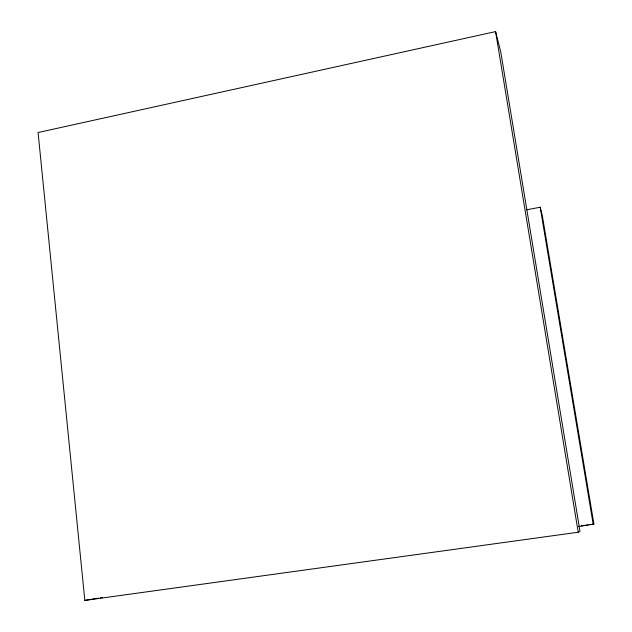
<?xml version="1.0" encoding="UTF-8"?>
<svg xmlns="http://www.w3.org/2000/svg" width="632" height="632" viewBox="0 0 632 632"><rect width="100%" height="100%" fill="white"/><g stroke="black" fill="none" stroke-linecap="round" stroke-linejoin="round"><path stroke-width="0.95" d="M578.225 532.223L580.002 531.307L500.726 51.753L495.583 31.6L38.078 132.523L84.83 600.4L578.225 532.223L495.583 31.6M578.564 526.503L593.922 524.102L542.288 215.465L540.186 207.225L526.622 209.816M84.83 600.4L98.442 598.141M100.385 597.817L102.329 597.493M581.219 525.871L588.06 524.923M590.012 524.647L593.922 524.102M540.186 207.225L593.227 524.457"/></g></svg>
